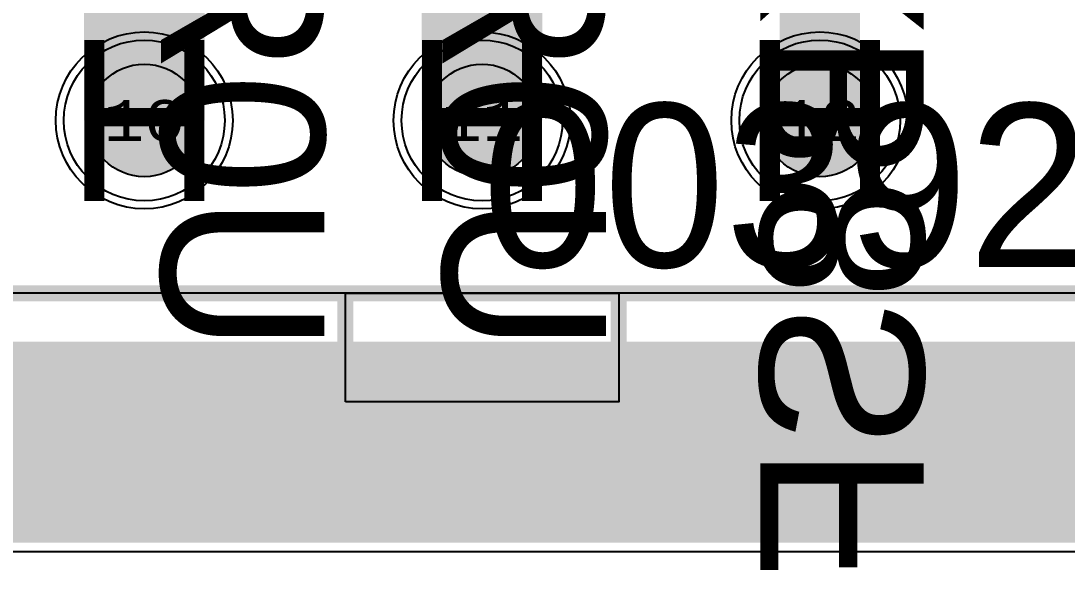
# Model space of a CAD drawing. Extents: x -23 to 289, y -67 to 135.
# Drawn here: x 100.27 to 113.28, y 0.33 to 7.24 of the extents above; entities that cross this region are included whole.
import ezdxf
from ezdxf.enums import TextEntityAlignment as Align

# ---------------------------------------------------------------- set-up
doc = ezdxf.new("R2010")
doc.units = 0
doc.header["$MEASUREMENT"] = 0
for name, color, linetype in [('ASSEMBLY_OUTLINES_TOP', 102, 'CONTINUOUS'), ('ASSEMBLY_PART_NUMBERS_BTM', 191, 'CONTINUOUS'), ('ASSEMBLY_PART_NUMBERS_TOP', 102, 'CONTINUOUS'), ('DRILL_DRAWING', 21, 'CONTINUOUS'), ('GENERATED_SILKSCREEN_TOP', 140, 'CONTINUOUS'), ('PART_HOLES_LAYER_BOTTOM', 30, 'CONTINUOUS'), ('PART_HOLES_LAYER_TOP', 30, 'CONTINUOUS'), ('PART_PADS_LAYER_BOTTOM', 230, 'CONTINUOUS'), ('PART_PADS_LAYER_TOP', 150, 'CONTINUOUS'), ('PIN_NUMBERS_BTM', 8, 'CONTINUOUS'), ('PIN_NUMBERS_TOP', 8, 'CONTINUOUS'), ('PLACEMENT_OUTLINES_TOP', 130, 'CONTINUOUS'), ('PLANE_DATA_LAYER_BOTTOM', 230, 'CONTINUOUS'), ('PLANE_DATA_LAYER_TOP', 150, 'CONTINUOUS'), ('PLANE_SHAPES_LAYER_BOTTOM', 230, 'CONTINUOUS'), ('PLANE_SHAPES_LAYER_TOP', 150, 'CONTINUOUS'), ('ROUTE_BORDER', 151, 'CONTINUOUS'), ('SILKSCREEN_OUTLINES_TOP', 150, 'CONTINUOUS'), ('SOLDERMASK_PADS_BTM', 12, 'CONTINUOUS'), ('SOLDERMASK_PADS_TOP', 180, 'CONTINUOUS'), ('TRACES_LAYER_BOTTOM', 230, 'CONTINUOUS'), ('TRACES_LAYER_TOP', 150, 'CONTINUOUS')]:
    doc.layers.add(name, color=color, linetype=linetype)
doc.styles.add('COURIER_NEW', font='COUR.TTF')
doc.styles.add('VERIBEST_GERBER_0', font='txt')

msp = doc.modelspace()

# ---------------------------------------------------------------- hatches: boundary and pattern name
at = {"layer": 'PART_HOLES_LAYER_BOTTOM'}
h = msp.add_hatch(color=256, dxfattribs=at)
edge = h.paths.add_edge_path()
edge.add_arc((101.8, 6), 0.7, 0, 360)
h = msp.add_hatch(color=256, dxfattribs=at)
edge = h.paths.add_edge_path()
edge.add_arc((106, 6), 0.7, 0, 360)
h = msp.add_hatch(color=256, dxfattribs=at)
edge = h.paths.add_edge_path()
edge.add_arc((110.2, 6), 0.7, 0, 360)
at = {"layer": 'PART_HOLES_LAYER_TOP'}
h = msp.add_hatch(color=256, dxfattribs=at)
edge = h.paths.add_edge_path()
edge.add_arc((101.8, 6), 0.7, 0, 360)
h = msp.add_hatch(color=256, dxfattribs=at)
edge = h.paths.add_edge_path()
edge.add_arc((106, 6), 0.7, 0, 360)
h = msp.add_hatch(color=256, dxfattribs=at)
edge = h.paths.add_edge_path()
edge.add_arc((110.2, 6), 0.7, 0, 360)
at = {"layer": 'PLANE_DATA_LAYER_BOTTOM'}
h = msp.add_hatch(color=256, dxfattribs=at)
h.paths.add_polyline_path([(195, 0.8262, -0.41421356), (194.9238, 0.75), (192.0762, 0.75, -0.41421356), (192, 0.8262), (192, 7.99999, 0.41421356), (191.99999, 8), (183.75001, 8, 0.41421356), (183.75, 7.99999), (183.75, 0.8262, -0.41421356), (183.6738, 0.75), (148.0762, 0.75, -0.41421356), (148, 0.8262), (148, 4.99999, 0.41421356), (147.99999, 5), (142.0762, 5, -0.41421356), (142, 5.0762), (142, 7.99999, 0.41421356), (141.99999, 8), (126.50001, 8, 0.41421356), (126.5, 7.99999), (126.5, 0.8262, -0.41421356), (126.4238, 0.75), (89.3262, 0.75, -0.41421356), (89.25, 0.8262), (89.25, 7.1738, -0.41421356), (89.3262, 7.25), (90.9238, 7.25, -0.41421356), (91, 7.1738), (91, 3.25001, 0.41421356), (91.00001, 3.25), (123.74999, 3.25, 0.41421356), (123.75, 3.25001), (123.75, 9.9238, -0.41421356), (123.8262, 10), (136.24999, 10, 0.41421356), (136.25, 10.00001), (136.25, 12.99061, -0.26722593), (136.28792, 13.05649, 0.06486686), (136.4415, 13.17467), (136.49452, 13.22768, -0.19891337), (136.5484, 13.25), (137.38822, 13.25, -0.505611), (137.46098, 13.15116, 0.36672795), (138.14281, 11.54426, -0.79025211), (138.10853, 11.4), (137.8, 11.4, 0.41421356), (137.35, 10.95), (137.35, 8.85, 0.41421356), (137.8, 8.4), (139.7, 8.4, 0.41421356), (140.15, 8.85), (140.15, 10.95, 0.41421356), (139.7, 11.4), (139.39147, 11.4, -0.79025211), (139.35719, 11.54426, 0.36672784), (140.03902, 13.15116, -0.505611), (140.11178, 13.25), (147.1738, 13.25, -0.41421356), (147.25, 13.1738), (147.25, 10.00001, 0.41421356), (147.25001, 10), (148.0738, 10, -0.41421356), (148.15, 9.9238), (148.15, 8.75, 0.41421356), (148.6, 8.3), (150.9, 8.3, 0.41421356), (151.35, 8.75), (151.35, 9.9238, -0.41421356), (151.4262, 10), (152.0738, 10, -0.41421356), (152.15, 9.9238), (152.15, 8.75, 0.41421356), (152.6, 8.3), (154.9, 8.3, 0.41421356), (155.35, 8.75), (155.35, 9.9238, -0.41421356), (155.4262, 10), (167.3238, 10, -0.41421356), (167.4, 9.9238), (167.4, 9.5, 0.41421356), (167.85, 9.05), (170.15, 9.05, 0.41421356), (170.6, 9.5), (170.6, 9.9238, -0.41421356), (170.6762, 10), (171.0738, 10, -0.41421356), (171.15, 9.9238), (171.15, 9.5, 0.41421356), (171.6, 9.05), (173.9, 9.05, 0.41421356), (174.35, 9.5), (174.35, 9.9238, -0.41421356), (174.4262, 10), (174.6738, 10, -0.41421356), (174.75, 9.9238), (174.75, 8.0762, -0.41421356), (174.6738, 8), (155.00001, 8, 0.41421356), (155, 7.99999), (155, 3.00001, 0.41421356), (155.00001, 3), (178.74999, 3, 0.41421356), (178.75, 3.00001), (178.75, 8.9238, -0.41421356), (178.8262, 9), (180, 9, 0.20768435), (180, 9), (181.22768, 10.22768, -0.19891337), (181.28156, 10.25), (194.9238, 10.25, -0.41421356), (195, 10.1738)], flags=0)
h.paths.add_polyline_path([(143.25, 11.25, -1), (146.75, 11.25, -1)], flags=0)
at = {"layer": 'PLANE_DATA_LAYER_TOP'}
h = msp.add_hatch(color=256, dxfattribs=at)
h.paths.add_polyline_path([(253.25, 0.8262, -0.41421356), (253.1738, 0.75), (196.75001, 0.75, 0.41421356), (196.75, 0.74999), (196.75, 0.7112, -0.41421356), (196.6738, 0.635), (192.0762, 0.635, -0.41421356), (192, 0.7112), (192, 7.99999, 0.41421356), (191.99999, 8), (183.75001, 8, 0.41421356), (183.75, 7.99999), (183.75, 0.7112, -0.41421356), (183.6738, 0.635), (135.3262, 0.635, -0.41421356), (135.25, 0.7112), (135.25, 7.99999, 0.41421356), (135.24999, 8), (126.75001, 8, 0.41421356), (126.75, 7.99999), (126.75, 0.8262, -0.41421356), (126.6738, 0.75), (86.0762, 0.75, -0.41421356), (86, 0.8262), (86, 42.74999, 0.41421356), (85.99999, 42.75), (84.28156, 42.75, -0.19891337), (84.22768, 42.77232), (80.5, 46.5, 0.20768435), (80.5, 46.5), (78.3262, 46.5, -0.41421356), (78.25, 46.5762), (78.25, 56.02046, -0.66739705), (78.37996, 56.07446, 2.4068453), (78.37996, 58.62554, -0.66739705), (78.25, 58.67954), (78.25, 61.9238, -0.41421356), (78.3262, 62), (81.5, 62), (89.22502, 62, -0.15730377), (89.26955, 61.98564, 0.32258641), (90.73045, 61.98563, -0.15730041), (90.77498, 62), (92.96844, 62, -0.19891337), (93.02232, 61.97768), (95.72768, 59.27232, -0.19890996), (95.75, 59.21844), (95.75, 59.21844), (95.75, 49.75001, 0.41421356), (95.75001, 49.75), (105.4238, 49.75, -0.41421356), (105.5, 49.6738), (105.5, 41.56213, -0.41421356), (105.4238, 41.48593), (104.08366, 41.48593, 0.19891222), (103.37656, 41.19304), (102.45584, 40.27232, -0.19891337), (102.40196, 40.25), (88.25001, 40.25, 0.41421356), (88.25, 40.24999), (88.25, 3.25001, 0.41421356), (88.25001, 3.25), (123.74999, 3.25, 0.41421356), (123.75, 3.25001), (123.75, 9.9238, -0.41421356), (123.8262, 10), (144.14818, 10, -0.14371473), (144.18936, 9.98791, 0.29348869), (145.81064, 9.98791, -0.14371473), (145.85182, 10), (161.49999, 10, 0.41421356), (161.5, 10.00001), (161.5, 12.1738, -0.41421356), (161.5762, 12.25), (163.9238, 12.25, -0.41421356), (164, 12.1738), (164, 10.00001, 0.41421356), (164.00001, 10), (177.99999, 10, 0.41421356), (178, 10.00001), (178, 14.1738, -0.41421356), (178.0762, 14.25), (183.6738, 14.25, -0.41421356), (183.75, 14.1738), (183.75, 10.00001, 0.41421356), (183.75001, 10), (196.6738, 10, -0.41421356), (196.75, 9.9238), (196.75, 7.25001, 0.41421356), (196.75001, 7.25), (207.9238, 7.25, -0.41421356), (208, 7.1738), (208, 3.00001, 0.41421356), (208.00001, 3), (242.99999, 3, 0.41421356), (243, 3.00001), (243, 6.6738, -0.41421356), (243.0762, 6.75), (253.1738, 6.75, -0.41421356), (253.25, 6.6738)], flags=0)
h.paths.add_polyline_path([(90.5, 49), (90.5, 49), (90.5, 53.5), (90.5, 53.5), (88.5, 55.5, 0.20768435), (88.5, 55.5), (83.5, 55.5, 0.20768435), (83.5, 55.5), (81.5, 53.5), (81.5, 53.5), (81.5, 49), (81.5, 49), (83.75, 46.75, 0.20768435), (83.75, 46.75), (88.25, 46.75, 0.20768435), (88.25, 46.75)], flags=0)
h.paths.add_polyline_path([(94.24999, 42.75, 0.41421356), (94.25, 42.75001), (94.25, 46.74999, 0.41421356), (94.24999, 46.75), (90.50001, 46.75, 0.41421356), (90.5, 46.74999), (90.5, 42.75001, 0.41421356), (90.50001, 42.75)], flags=0)
h.paths.add_polyline_path([(94.24999, 55.5, 0.41421356), (94.25, 55.50001), (94.25, 59.24999, 0.41421356), (94.24999, 59.25), (90.50001, 59.25, 0.41421356), (90.5, 59.24999), (90.5, 55.50001, 0.41421356), (90.50001, 55.5)], flags=0)
h.paths.add_polyline_path([(137.4, 2.75, -1), (140.1, 2.75, -1)], flags=0)
h.paths.add_polyline_path([(143.25, 2.75, -1), (146.75, 2.75, -1)], flags=0)
h.paths.add_polyline_path([(155.5, 6.25, -1), (158.5, 6.25, -1)], flags=0)
h.paths.add_polyline_path([(174.75, 6, -1), (177.75, 6, -1)], flags=0)

# ---------------------------------------------------------------- linework, layer by layer
at = {"layer": 'ASSEMBLY_OUTLINES_TOP', "const_width": 0.2}
for points in [[(90.5, 3.85), (90.5, 13.65), (121.5, 13.65), (121.5, 3.85)], [(104.3, 2.5), (104.3, 3.85), (107.7, 3.85), (107.7, 2.5)]]:
    msp.add_lwpolyline(points, close=True, dxfattribs=at)
at = {"layer": 'GENERATED_SILKSCREEN_TOP', "const_width": 0.15}
msp.add_lwpolyline([(121.50001, 3.85, -0.41421356), (121.5, 3.84999), (90.5, 3.84999, -0.41421356), (90.49999, 3.85), (90.49999, 4.28693, 0.000006), (90.50001, 4.28693), (90.50001, 3.85), (121.49999, 3.85), (121.49999, 13.65), (90.50001, 13.65), (90.50001, 6.91307, 0.000006), (90.49999, 6.91307), (90.49999, 13.65, -0.41421356), (90.5, 13.65001), (121.5, 13.65001, -0.41421356), (121.50001, 13.65), (121.50001, 3.85)], format="xyb", dxfattribs=at)
msp.add_lwpolyline([(104.3, 2.5), (104.3, 3.85), (107.7, 3.85), (107.7, 2.5)], close=True, dxfattribs=at)
at = {"layer": 'PART_HOLES_LAYER_BOTTOM'}
for centre in [(101.8, 6), (106, 6), (110.2, 6)]:
    msp.add_circle(centre, 0.7, dxfattribs=at)
at = {"layer": 'PART_HOLES_LAYER_TOP'}
for centre in [(101.8, 6), (106, 6), (110.2, 6)]:
    msp.add_circle(centre, 0.7, dxfattribs=at)
at = {"layer": 'PART_PADS_LAYER_BOTTOM'}
for centre in [(101.8, 6), (106, 6), (110.2, 6)]:
    msp.add_circle(centre, 1, dxfattribs=at)
at = {"layer": 'PART_PADS_LAYER_TOP'}
for centre in [(101.8, 6), (106, 6), (110.2, 6)]:
    msp.add_circle(centre, 1, dxfattribs=at)
at = {"layer": 'PLACEMENT_OUTLINES_TOP'}
msp.add_lwpolyline([(90.5, 3.85), (90.5, 13.65), (121.5, 13.65), (121.5, 3.85)], close=True, dxfattribs=at)
at = {"layer": 'PLANE_SHAPES_LAYER_BOTTOM'}
msp.add_solid([(91, 0.75), (126.5, 0.75), (91, 3.25), (126.5, 3.25)], dxfattribs=at)
at = {"layer": 'PLANE_SHAPES_LAYER_TOP'}
msp.add_solid([(88.25, 0.75), (126.75, 0.75), (88.25, 3.25), (126.75, 3.25)], dxfattribs=at)
at = {"layer": 'ROUTE_BORDER'}
msp.add_lwpolyline([(0.635, 2.135), (0.635, 133, -0.41421356), (2.135, 134.5), (278, 134.5, -0.41421356), (279.5, 133), (279.5, 2.135, -0.41421356), (278, 0.635), (2.135, 0.635, -0.41421356)], format="xyb", close=True, dxfattribs=at)
at = {"layer": 'SILKSCREEN_OUTLINES_TOP'}
for points in [[(90.5, 3.85), (90.5, 13.65), (121.5, 13.65), (121.5, 3.85)], [(104.3, 2.5), (104.3, 3.85), (107.7, 3.85), (107.7, 2.5)]]:
    msp.add_lwpolyline(points, close=True, dxfattribs=at)
at = {"layer": 'SOLDERMASK_PADS_BTM'}
for centre in [(101.8, 6), (106, 6), (110.2, 6)]:
    msp.add_circle(centre, 1.1, dxfattribs=at)
at = {"layer": 'SOLDERMASK_PADS_TOP'}
for centre in [(101.8, 6), (106, 6), (110.2, 6)]:
    msp.add_circle(centre, 1.1, dxfattribs=at)
at = {"layer": 'TRACES_LAYER_BOTTOM', "const_width": 1.5}
for points in [[(101.8, 11.5), (101.8, 6)], [(106, 11.5), (106, 6)]]:
    msp.add_lwpolyline(points, dxfattribs=at)
at = {"layer": 'TRACES_LAYER_TOP', "const_width": 1}
msp.add_lwpolyline([(110.2, 6), (110.2, 8.28821), (112.23572, 10.32394), (112.23572, 12.61127), (105, 19.84699), (105, 22.85)], dxfattribs=at)

# ---------------------------------------------------------------- texts
at = {"layer": 'ASSEMBLY_PART_NUMBERS_BTM', "style": 'VERIBEST_GERBER_0', "text_generation_flag": 2}
msp.add_text('CL10B104KB8SFNC', height=2.032, rotation=90, dxfattribs=at).set_placement((109.46, 21.75), align=Align.TOP_LEFT)
at = {"layer": 'ASSEMBLY_PART_NUMBERS_TOP', "style": 'VERIBEST_GERBER_0'}
for p in [(104.04, 24.25), (107.54, 24.25)]:
    msp.add_text('ERJ-14NF10R0U', height=2.032, rotation=270, dxfattribs=at).set_placement(p, align=Align.TOP_LEFT)
msp.add_text('0039281143', height=2.032, dxfattribs=at).set_placement((106, 6.21), align=Align.TOP_LEFT)
at = {"layer": 'DRILL_DRAWING', "style": 'VERIBEST_GERBER_0'}
for p in [(101.8, 6), (106, 6), (110.2, 6)]:
    msp.add_text('H', height=2, dxfattribs=at).set_placement(p, align=Align.MIDDLE_CENTER)
at = {"layer": 'PIN_NUMBERS_BTM', "style": 'COURIER_NEW'}
for s, p in [('10', (101.8, 6)), ('11', (106, 6)), ('12', (110.2, 6))]:
    msp.add_text(s, height=0.508, dxfattribs=at).set_placement(p, align=Align.MIDDLE_CENTER)
at = {"layer": 'PIN_NUMBERS_TOP', "style": 'COURIER_NEW'}
for s, p in [('10', (101.8, 6)), ('11', (106, 6)), ('12', (110.2, 6))]:
    msp.add_text(s, height=0.508, dxfattribs=at).set_placement(p, align=Align.MIDDLE_CENTER)

doc.saveas('drawing.dxf')
